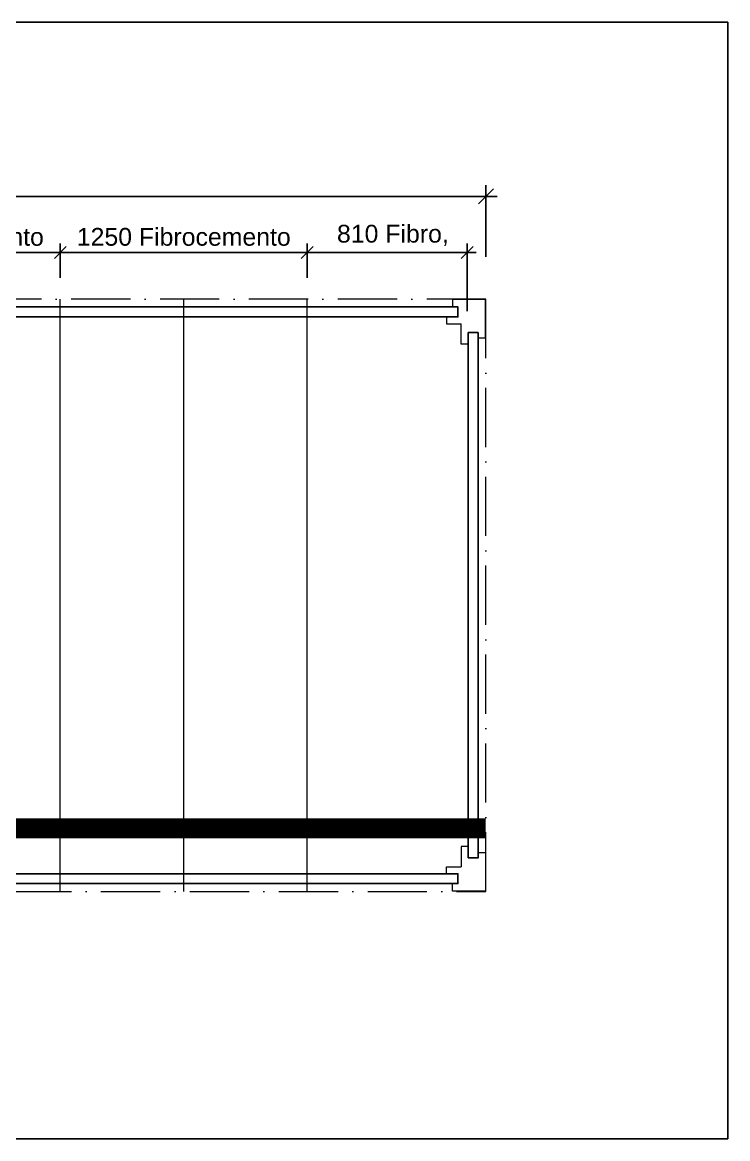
# Model space of a CAD drawing. Header units: millimetres. Extents: x 367645 to 474957, y -134457 to -104992.
# Drawn here: x 425689 to 429260, y -120455 to -114802 of the extents above; entities that cross this region are included whole.
import ezdxf

# ---------------------------------------------------------------- set-up
doc = ezdxf.new("R2010")
doc.units = ezdxf.units.MM
doc.header["$LTSCALE"] = 25
doc.header["$PDMODE"] = 35
doc.header["$PDSIZE"] = 5
doc.linetypes.add('ACAD_ISO10W100', pattern=[18, 12, -3, 0, -3])
doc.linetypes.add('TRAZO_Y_PUNTO', pattern=[1, 0.5, -0.25, 0, -0.25])
doc.layers.add('CARRIL', color=3, linetype='Continuous')
for name, color, linetype, lineweight in [('Cotas', 1, 'Continuous', 13), ('PL-LIM-CASETA', 8, 'ACAD_ISO10W100', 9), ('PL-PILARES', 2, 'Continuous', 18)]:
    doc.layers.add(name, color=color, linetype=linetype, lineweight=lineweight)
doc.styles.add('ARIAL', font='arial.ttf')
doc.styles.add('ROMANS', font='romans.shx', dxfattribs={"width": 0.75})
doc.dimstyles.new('PMP-T-60', dxfattribs={"dimscale": 60, "dimtxt": 1.8, "dimasz": 1, "dimexe": 0.75, "dimexo": 1.8, "dimgap": 0.54, "dimtad": 1, "dimdec": 0, "dimzin": 0, "dimdsep": 46, "dimtxsty": 'ROMANS', "dimblk1": 'OBLIQUE', "dimblk2": 'OBLIQUE', "dimsah": 1, "dimcen": 1, "dimdle": 0.75, "dimadec": 0, "dimazin": 0, "dimtfac": 1, "dimtdec": 0, "dimtofl": 0, "dimtmove": 0, "dimatfit": 3, "dimldrblk": 'OBLIQUE', "dimfxl": 1, "dimtolj": 1, "dimtzin": 0, "dimarcsym": 0})
doc.dimstyles.new('PMP-T-75', dxfattribs={"dimscale": 75, "dimtxt": 1.8, "dimasz": 1, "dimexe": 0.75, "dimexo": 1.8, "dimgap": 0.54, "dimtad": 1, "dimdec": 0, "dimzin": 0, "dimdsep": 46, "dimtxsty": 'ROMANS', "dimblk1": 'OBLIQUE', "dimblk2": 'OBLIQUE', "dimsah": 1, "dimcen": 1, "dimdle": 0.75, "dimadec": 0, "dimazin": 0, "dimtfac": 1, "dimtdec": 0, "dimtofl": 0, "dimtmove": 0, "dimatfit": 3, "dimldrblk": 'OBLIQUE', "dimfxl": 1, "dimtolj": 1, "dimtzin": 0, "dimarcsym": 0})

# ---------------------------------------------------------------- blocks, each defined once
blk = doc.blocks.new('_OBLIQUE')
at = {"color": 0, "linetype": 'ByBlock'}
blk.add_line((-0.5, -0.5), (0.5, 0.5), dxfattribs=at)
blk = doc.blocks.new('*D535')
at = {"layer": 'Cotas', "color": 0, "lineweight": -2, "transparency": 16777216}
for p, q in [((422036.5, -116068.1), (422036.5, -115626.8)), ((428036.5, -115988.8), (428036.5, -115626.8)), ((421980.2, -115683.1), (428092.7, -115683.1))]:
    blk.add_line(p, q, dxfattribs=at)
at = {"layer": 'Defpoints', "color": 0, "transparency": 16777216}
for p in [(428036.5, -115683.1), (428036.5, -116123.8), (422036.5, -116203.1)]:
    blk.add_point(p, dxfattribs=at)
at = {"layer": 'Cotas', "color": 0, "lineweight": -2, "transparency": 16777216, "xscale": 75, "yscale": 75, "zscale": 75, "rotation": 180}
blk.add_blockref('_OBLIQUE', (422036.5, -115683.1), dxfattribs=at)
at = {"layer": 'Cotas', "color": 0, "lineweight": -2, "transparency": 16777216, "xscale": 75, "yscale": 75, "zscale": 75}
blk.add_blockref('_OBLIQUE', (428036.5, -115683.1), dxfattribs=at)
at = {"layer": 'Cotas', "color": 0, "transparency": 16777216, "insert": (425036.5, -115573.7), "char_height": 135, "attachment_point": 5, "style": 'ARIAL'}
blk.add_mtext('\\A1;6000', dxfattribs=at)
blk = doc.blocks.new('*D538')
at = {"layer": 'Cotas', "color": 0, "lineweight": -2, "transparency": 16777216}
for p, q in [((427131.5, -116095.1), (427131.5, -115921.8)), ((427941.5, -116265.1), (427941.5, -115921.8)), ((427986.5, -115966.8), (427086.5, -115966.8))]:
    blk.add_line(p, q, dxfattribs=at)
at = {"layer": 'Defpoints', "color": 0, "transparency": 16777216}
for p in [(427131.5, -115966.8), (427131.5, -116203.1), (427941.5, -116373.1)]:
    blk.add_point(p, dxfattribs=at)
at = {"layer": 'Cotas', "color": 0, "lineweight": -2, "transparency": 16777216, "xscale": 60, "yscale": 60, "zscale": 60, "rotation": 180}
blk.add_blockref('_OBLIQUE', (427131.5, -115966.8), dxfattribs=at)
at = {"layer": 'Cotas', "color": 0, "lineweight": -2, "transparency": 16777216, "xscale": 60, "yscale": 60, "zscale": 60}
blk.add_blockref('_OBLIQUE', (427941.5, -115966.8), dxfattribs=at)
at = {"layer": 'Cotas', "color": 0, "transparency": 16777216, "insert": (427565.2, -115880.4), "char_height": 90, "attachment_point": 5, "style": 'ARIAL'}
blk.add_mtext('\\A1;810 Fibro,', dxfattribs=at)
blk = doc.blocks.new('*D533')
at = {"layer": 'Cotas', "color": 0, "lineweight": -2, "transparency": 16777216}
for p, q in [((424631.5, -116095.1), (424631.5, -115921.8)), ((425881.5, -116095.1), (425881.5, -115921.8)), ((424586.5, -115966.8), (425926.5, -115966.8))]:
    blk.add_line(p, q, dxfattribs=at)
at = {"layer": 'Defpoints', "color": 0, "transparency": 16777216}
for p in [(425881.5, -115966.8), (424631.5, -116203.1), (425881.5, -116203.1)]:
    blk.add_point(p, dxfattribs=at)
at = {"layer": 'Cotas', "color": 0, "lineweight": -2, "transparency": 16777216, "xscale": 60, "yscale": 60, "zscale": 60, "rotation": 180}
blk.add_blockref('_OBLIQUE', (424631.5, -115966.8), dxfattribs=at)
at = {"layer": 'Cotas', "color": 0, "lineweight": -2, "transparency": 16777216, "xscale": 60, "yscale": 60, "zscale": 60}
blk.add_blockref('_OBLIQUE', (425881.5, -115966.8), dxfattribs=at)
at = {"layer": 'Cotas', "color": 0, "transparency": 16777216, "insert": (425256.5, -115888.5), "char_height": 90, "attachment_point": 5, "style": 'ARIAL'}
blk.add_mtext('\\A1;1250 Fibrocemento', dxfattribs=at)
blk = doc.blocks.new('*D534')
at = {"layer": 'Cotas', "color": 0, "lineweight": -2, "transparency": 16777216}
for p, q in [((425881.5, -116095.1), (425881.5, -115921.8)), ((427131.5, -116095.1), (427131.5, -115921.8)), ((425836.5, -115966.8), (427176.5, -115966.8))]:
    blk.add_line(p, q, dxfattribs=at)
at = {"layer": 'Defpoints', "color": 0, "transparency": 16777216}
for p in [(427131.5, -115966.8), (425881.5, -116203.1), (427131.5, -116203.1)]:
    blk.add_point(p, dxfattribs=at)
at = {"layer": 'Cotas', "color": 0, "lineweight": -2, "transparency": 16777216, "xscale": 60, "yscale": 60, "zscale": 60, "rotation": 180}
blk.add_blockref('_OBLIQUE', (425881.5, -115966.8), dxfattribs=at)
at = {"layer": 'Cotas', "color": 0, "lineweight": -2, "transparency": 16777216, "xscale": 60, "yscale": 60, "zscale": 60}
blk.add_blockref('_OBLIQUE', (427131.5, -115966.8), dxfattribs=at)
at = {"layer": 'Cotas', "color": 0, "transparency": 16777216, "insert": (426506.5, -115888.5), "char_height": 90, "attachment_point": 5, "style": 'ARIAL'}
blk.add_mtext('\\A1;1250 Fibrocemento', dxfattribs=at)
blk = doc.blocks.new('PILAR PANEL 50 ANCHO 2350')
at = {"layer": 'PL-PILARES'}
for p, q in [((0, 0), (-2, 0)), ((-169, -2), (-169, -40)), ((-2, -2), (-169, -2)), ((-169, -40), (-142, -40)), ((-142, -40), (-142, -90)), ((-2, -197), (-2, -2)), ((-200, -90), (-142, -90)), ((-200, -90), (-200, -125)), ((-200, -125), (-125, -125)), ((-125, -228), (-125, -125)), ((-40, -170), (-90, -170)), ((-90, -170), (-90, -228)), ((-40, -170), (-40, -197)), ((-90, -228), (-125, -228))]:
    blk.add_line(p, q, dxfattribs=at)
blk.add_lwpolyline([(-40, -197), (-2, -197)], dxfattribs=at)

msp = doc.modelspace()

# ---------------------------------------------------------------- linework, layer by layer
at = {"layer": 'CARRIL', "elevation": 0}
msp.add_lwpolyline([(405732.421, -120454.51), (429260.25, -120454.51), (429260.25, -114801.666), (405732.421, -114801.666)], close=True, dxfattribs=at)
at = {"layer": 'CARRIL', "color": 8}
for points in [[(422178.469, -116293.081), (427894.469, -116293.081), (427894.469, -116243.081), (422178.469, -116243.081)], [(427946.469, -119033.081), (427996.469, -119033.081), (427996.469, -116373.081), (427946.469, -116373.081)], [(422178.469, -119163.081), (427894.469, -119163.081), (427894.469, -119113.081), (422178.469, -119113.081)]]:
    msp.add_lwpolyline(points, close=True, dxfattribs=at)
at = {"layer": 'Cotas', "color": 4}
for p, q in [((425881.469, -119203.081), (425881.469, -116203.081)), ((426506.469, -119203.081), (426506.469, -116203.081)), ((427131.469, -119203.081), (427131.469, -116203.081))]:
    msp.add_line(p, q, dxfattribs=at)
at = {"layer": 'Cotas', "const_width": 100}
msp.add_lwpolyline([(422035.803, -118883.081), (428035.803, -118883.081)], dxfattribs=at)
at = {"layer": 'Cotas', "color": 42, "linetype": 'TRAZO_Y_PUNTO', "ltscale": 10, "true_color": 0xbd8e00}
msp.add_lwpolyline([(422035.803, -118883.081), (428035.803, -118883.081)], dxfattribs=at)
at = {"layer": 'PL-LIM-CASETA', "color": 253}
msp.add_lwpolyline([(428036.469, -116203.081), (422036.469, -116203.081), (422036.469, -119203.081), (428036.469, -119203.081)], close=True, dxfattribs=at)

# ---------------------------------------------------------------- block references
at = {"layer": 'PL-PILARES'}
msp.add_blockref('PILAR PANEL 50 ANCHO 2350', (428036.469, -116203.081), dxfattribs=at)
at = {"layer": 'PL-PILARES', "xscale": -1, "rotation": 180}
msp.add_blockref('PILAR PANEL 50 ANCHO 2350', (428036.469, -119203.081), dxfattribs=at)

# ---------------------------------------------------------------- dimensions: what is measured, and where the dimension line sits
at = {"layer": 'Cotas'}
dim = msp.add_linear_dim(base=(428036.469, -115683.093), p1=(422036.469, -116203.081), p2=(428036.469, -116123.847), dimstyle='PMP-T-75', override={"dimtxsty": 'ARIAL'}, dxfattribs=at)
dim.commit()
dim.dimension.update_dxf_attribs({"geometry": '*D535', "text_midpoint": (425036.469, -115573.665)})
for base, p1, p2, picture, middle in [((425881.469, -115966.844), (424631.469, -116203.081), (425881.469, -116203.081), '*D533', (425256.469, -115966.844)), ((427131.469, -115966.844), (425881.469, -116203.081), (427131.469, -116203.081), '*D534', (426506.469, -115966.844))]:
    dim = msp.add_linear_dim(base=base, p1=p1, p2=p2, text='<> Fibrocemento', dimstyle='PMP-T-60', override={"dimtxt": 1.5, "dimtxsty": 'ARIAL'}, dxfattribs=at)
    dim.commit()
    dim.dimension.update_dxf_attribs({"geometry": picture, "text_midpoint": middle, "dimtype": 160})
dim = msp.add_linear_dim(base=(427131.469, -115966.844), p1=(427941.469, -116373.081), p2=(427131.469, -116203.081), angle=180, text='<> Fibro,', dimstyle='PMP-T-60', override={"dimtxt": 1.5, "dimtxsty": 'ARIAL'}, dxfattribs=at)
dim.commit()
dim.dimension.update_dxf_attribs({"geometry": '*D538', "text_midpoint": (427565.219, -115966.844), "dimtype": 160})

doc.saveas('drawing.dxf')
